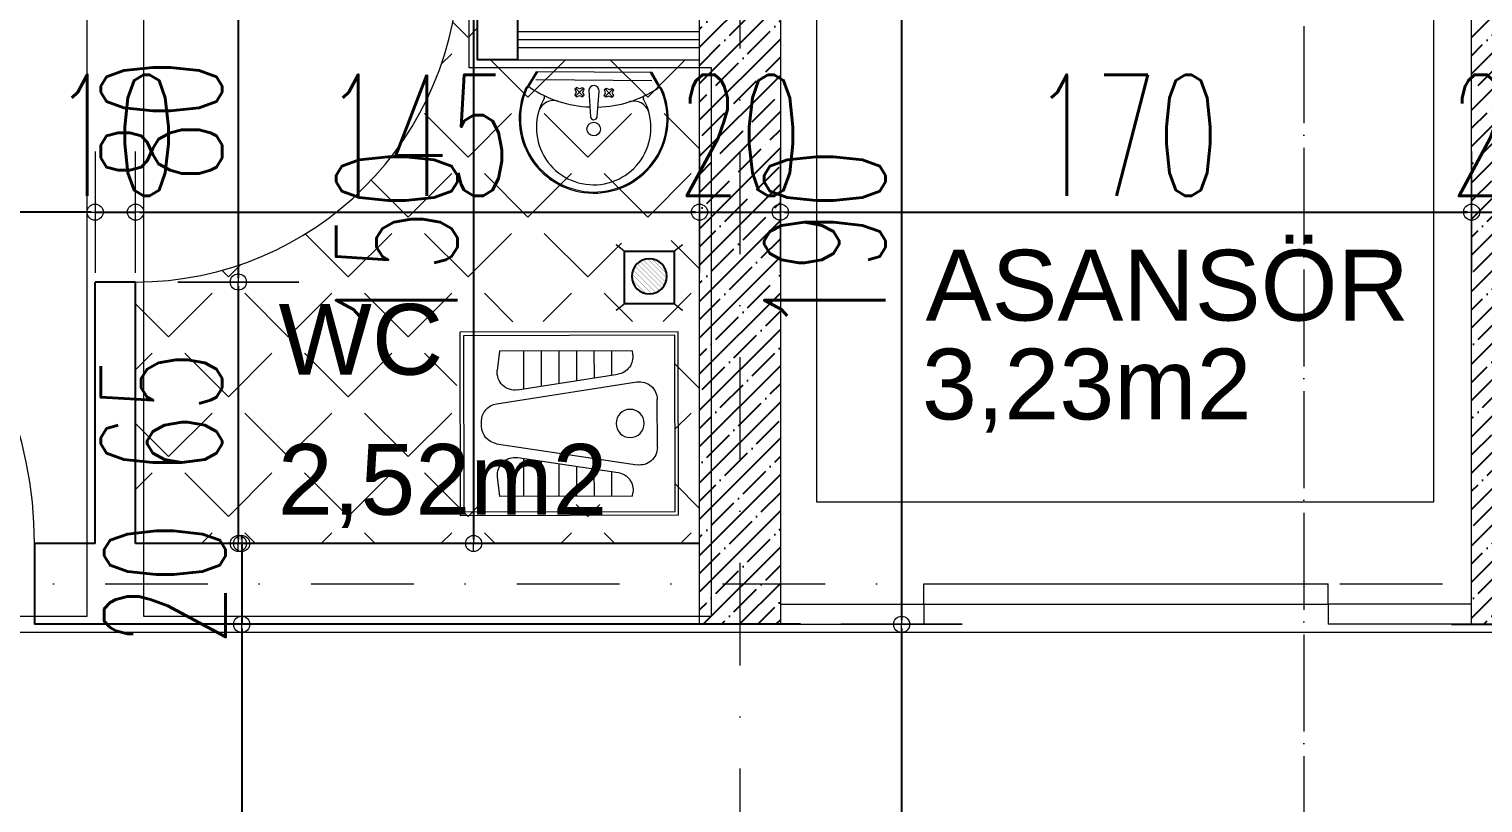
# Model space of a CAD drawing. Header units: millimetres. Extents: x -16104 to 67872, y -88009 to 12107.
# Drawn here: x 29758.6 to 30118.2, y -6313.7 to -6122.3 of the extents above; entities that cross this region are included whole.
import ezdxf

# ---------------------------------------------------------------- set-up
doc = ezdxf.new("R2010")
doc.units = ezdxf.units.MM
for name, pattern in [('ACAD_ISO04W100', [30, 24, -3, 0, -3]), ('ACAD_ISO07W100', [3, 0, -3]), ('DASHDOTX2', [50.8, 25.4, -12.7, 0, -12.7])]:
    doc.linetypes.add(name, pattern=pattern)
doc.layers.get('0').update_dxf_attribs({"color": 241})
for name, color, linetype, lineweight in [('AKS', 1, 'ACAD_ISO07W100', 5), ('akslar', 144, 'Continuous', 20), ('duvar', 123, 'Continuous', 25), ('emsal&kolon', 1, 'Continuous', 5), ('kapı', 3, 'Continuous', 5), ('OLCU', 54, 'Continuous', 13), ('pencere', 5, 'Continuous', 5), ('SıVA', 40, 'Continuous', 9), ('TARAMA', 8, 'Continuous', 15), ('tefriş', 30, 'Continuous', 5), ('ÖLÇÜ', 252, 'Continuous', 20)]:
    doc.layers.add(name, color=color, linetype=linetype, lineweight=lineweight)
doc.styles.add('DIM', font='Txttw.shx', dxfattribs={"width": 0.6})
doc.dimstyles.new('50', dxfattribs={"dimscale": 0, "dimtxt": 30, "dimasz": 1, "dimexe": 0, "dimexo": 2, "dimgap": 4, "dimtad": 1, "dimdec": 0, "dimzin": 0, "dimdsep": 46, "dimtxsty": 'DIM', "dimblk1": 'DOT', "dimblk2": 'DOT', "dimsah": 1, "dimcen": 1.5, "dimdle": 3, "dimse1": 1, "dimse2": 1, "dimclrd": 256, "dimclre": 9, "dimclrt": 256, "dimadec": 0, "dimazin": 0, "dimtfac": 0.24, "dimtdec": 0, "dimtix": 1, "dimtmove": 2, "dimatfit": 3, "dimldrblk": 'DOT', "dimfxl": 0, "dimtolj": 1, "dimtzin": 15, "dimarcsym": 0})

# ---------------------------------------------------------------- blocks, each defined once
blk = doc.blocks.new('DOT')
for p, q in [((0, 15), (0, -15)), ((-2, 0), (0, 0)), ((2, 0), (0, 0))]:
    blk.add_line(p, q)
blk.add_circle((0, 0), 2)
blk = doc.blocks.new('*D7709')
at = {"layer": 'Defpoints', "color": 0, "transparency": 16777216}
for p in [(29810.34, -6104.87), (29810.35, -6184.87), (29810.35, -6184.87)]:
    blk.add_point(p, dxfattribs=at)
at = {"layer": 'OLCU', "lineweight": -2, "transparency": 16777216}
blk.add_line((29810.35, -6105.87), (29810.35, -6183.87), dxfattribs=at)
for p, rotation in [((29810.35, -6104.87), 90), ((29810.35, -6184.87), 270)]:
    blk.add_blockref('DOT', p, dxfattribs=dict(at, rotation=rotation))
at = {"layer": 'OLCU', "transparency": 16777216, "insert": (29791.35, -6144.87), "char_height": 30, "attachment_point": 5, "rotation": 90, "style": 'DIM'}
blk.add_mtext('\\A1;80', dxfattribs=at)
blk = doc.blocks.new('*D8016')
at = {"layer": 'Defpoints', "color": 0, "transparency": 16777216}
for p in [(29784.93, -6184.87), (29784.93, -6249.56), (29810.35, -6249.56)]:
    blk.add_point(p, dxfattribs=at)
at = {"layer": 'OLCU', "lineweight": -2, "transparency": 16777216}
blk.add_line((29810.35, -6185.87), (29810.35, -6248.56), dxfattribs=at)
for p, rotation in [((29810.35, -6184.87), 90), ((29810.35, -6249.56), 270)]:
    blk.add_blockref('DOT', p, dxfattribs=dict(at, rotation=rotation))
at = {"layer": 'OLCU', "transparency": 16777216, "insert": (29791.35, -6217.22), "char_height": 30, "attachment_point": 5, "rotation": 90, "style": 'DIM'}
blk.add_mtext('\\A1;65', dxfattribs=at)
blk = doc.blocks.new('*D7710')
at = {"layer": 'Defpoints', "color": 0, "transparency": 16777216}
for p in [(29811.18, -6249.56), (29811.18, -6269.56), (29811.18, -6269.56)]:
    blk.add_point(p, dxfattribs=at)
at = {"layer": 'OLCU', "lineweight": -2, "transparency": 16777216}
for p, q in [((29811.18, -6248.56), (29811.18, -6247.56)), ((29811.18, -6249.56), (29811.18, -6269.56)), ((29811.18, -6270.56), (29811.18, -6271.56))]:
    blk.add_line(p, q, dxfattribs=at)
for p, rotation in [((29811.18, -6249.56), 270), ((29811.18, -6269.56), 90)]:
    blk.add_blockref('DOT', p, dxfattribs=dict(at, rotation=rotation))
at = {"layer": 'OLCU', "transparency": 16777216, "insert": (29792.18, -6259.56), "char_height": 30, "attachment_point": 5, "rotation": 90, "style": 'DIM'}
blk.add_mtext('\\A1;20', dxfattribs=at)
blk = doc.blocks.new('*D7711')
at = {"layer": 'Defpoints', "color": 0, "transparency": 16777216}
for p in [(29811.18, -6269.56), (29811.18, -6409.56), (29811.18, -6409.56)]:
    blk.add_point(p, dxfattribs=at)
at = {"layer": 'OLCU', "lineweight": -2, "transparency": 16777216}
blk.add_line((29811.18, -6270.56), (29811.18, -6408.56), dxfattribs=at)
for p, rotation in [((29811.18, -6269.56), 90), ((29811.18, -6409.56), 270)]:
    blk.add_blockref('DOT', p, dxfattribs=dict(at, rotation=rotation))
at = {"layer": 'OLCU', "transparency": 16777216, "insert": (29792.18, -6339.56), "char_height": 30, "attachment_point": 5, "rotation": 90, "style": 'DIM'}
blk.add_mtext('\\A1;140', dxfattribs=at)
blk = doc.blocks.new('*D8022')
at = {"layer": 'Defpoints', "color": 0, "transparency": 16777216}
for p in [(29974.43, -6079.87), (29974.43, -6269.56), (29975.27, -6269.56)]:
    blk.add_point(p, dxfattribs=at)
at = {"layer": 'OLCU', "lineweight": -2, "transparency": 16777216}
blk.add_line((29974.43, -6080.87), (29974.43, -6268.56), dxfattribs=at)
for p, rotation in [((29974.43, -6079.87), 90), ((29974.43, -6269.56), 270)]:
    blk.add_blockref('DOT', p, dxfattribs=dict(at, rotation=rotation))
at = {"layer": 'OLCU', "transparency": 16777216, "insert": (29955.43, -6174.72), "char_height": 30, "attachment_point": 5, "rotation": 90, "style": 'DIM'}
blk.add_mtext('\\A1;190', dxfattribs=at)
blk = doc.blocks.new('*D7717')
at = {"layer": 'Defpoints', "color": 0, "transparency": 16777216}
for p in [(29868.55, -6099.87), (29868.55, -6249.56), (29868.55, -6249.56)]:
    blk.add_point(p, dxfattribs=at)
at = {"layer": 'OLCU', "lineweight": -2, "transparency": 16777216}
blk.add_line((29868.55, -6100.87), (29868.55, -6248.56), dxfattribs=at)
for p, rotation in [((29868.55, -6099.87), 90), ((29868.55, -6249.56), 270)]:
    blk.add_blockref('DOT', p, dxfattribs=dict(at, rotation=rotation))
at = {"layer": 'OLCU', "transparency": 16777216, "insert": (29849.55, -6174.72), "char_height": 30, "attachment_point": 5, "rotation": 90, "style": 'DIM'}
blk.add_mtext('\\A1;150', dxfattribs=at)
blk = doc.blocks.new('*D8024')
at = {"layer": 'Defpoints', "color": 0, "transparency": 16777216}
for p in [(29784.93, -6167.58), (29774.93, -6184.87), (29784.93, -6184.87)]:
    blk.add_point(p, dxfattribs=at)
at = {"layer": 'OLCU', "lineweight": -2, "transparency": 16777216}
for p, q in [((29773.93, -6167.58), (29772.93, -6167.58)), ((29774.93, -6167.58), (29784.93, -6167.58)), ((29785.93, -6167.58), (29786.93, -6167.58))]:
    blk.add_line(p, q, dxfattribs=at)
blk.add_blockref('DOT', (29774.93, -6167.58), dxfattribs=at)
at = {"layer": 'OLCU', "lineweight": -2, "transparency": 16777216, "rotation": 180}
blk.add_blockref('DOT', (29784.93, -6167.58), dxfattribs=at)
at = {"layer": 'OLCU', "transparency": 16777216, "insert": (29779.93, -6148.58), "char_height": 30, "attachment_point": 5, "style": 'DIM'}
blk.add_mtext('\\A1;10', dxfattribs=at)
blk = doc.blocks.new('*D7719')
at = {"layer": 'Defpoints', "color": 0, "transparency": 16777216}
for p in [(29644.93, -6167.58), (29644.93, -6184.87), (29774.93, -6184.87)]:
    blk.add_point(p, dxfattribs=at)
at = {"layer": 'OLCU', "lineweight": -2, "transparency": 16777216}
blk.add_line((29773.93, -6167.58), (29645.93, -6167.58), dxfattribs=at)
at = {"layer": 'OLCU', "lineweight": -2, "transparency": 16777216, "rotation": 180}
blk.add_blockref('DOT', (29644.93, -6167.58), dxfattribs=at)
at = {"layer": 'OLCU', "lineweight": -2, "transparency": 16777216}
blk.add_blockref('DOT', (29774.93, -6167.58), dxfattribs=at)
at = {"layer": 'OLCU', "transparency": 16777216, "insert": (29709.93, -6148.58), "char_height": 30, "attachment_point": 5, "style": 'DIM'}
blk.add_mtext('\\A1;130', dxfattribs=at)
blk = doc.blocks.new('*D7726')
at = {"layer": 'Defpoints', "color": 0, "transparency": 16777216}
for p in [(29784.93, -6167.58), (29924.43, -6167.58), (29924.43, -6167.58)]:
    blk.add_point(p, dxfattribs=at)
at = {"layer": 'OLCU', "lineweight": -2, "transparency": 16777216}
blk.add_line((29785.93, -6167.58), (29923.43, -6167.58), dxfattribs=at)
at = {"layer": 'OLCU', "lineweight": -2, "transparency": 16777216, "rotation": 180}
blk.add_blockref('DOT', (29784.93, -6167.58), dxfattribs=at)
at = {"layer": 'OLCU', "lineweight": -2, "transparency": 16777216}
blk.add_blockref('DOT', (29924.43, -6167.58), dxfattribs=at)
at = {"layer": 'OLCU', "transparency": 16777216, "insert": (29854.68, -6148.58), "char_height": 30, "attachment_point": 5, "style": 'DIM'}
blk.add_mtext('\\A1;145', dxfattribs=at)
blk = doc.blocks.new('*D8025')
at = {"layer": 'Defpoints', "color": 0, "transparency": 16777216}
for p in [(29924.43, -6167.58), (29944.43, -6167.58), (29944.43, -6167.58)]:
    blk.add_point(p, dxfattribs=at)
at = {"layer": 'OLCU', "lineweight": -2, "transparency": 16777216}
for p, q in [((29923.43, -6167.58), (29922.43, -6167.58)), ((29924.43, -6167.58), (29944.43, -6167.58)), ((29945.43, -6167.58), (29946.43, -6167.58))]:
    blk.add_line(p, q, dxfattribs=at)
blk.add_blockref('DOT', (29924.43, -6167.58), dxfattribs=at)
at = {"layer": 'OLCU', "lineweight": -2, "transparency": 16777216, "rotation": 180}
blk.add_blockref('DOT', (29944.43, -6167.58), dxfattribs=at)
at = {"layer": 'OLCU', "transparency": 16777216, "insert": (29934.43, -6148.58), "char_height": 30, "attachment_point": 5, "style": 'DIM'}
blk.add_mtext('\\A1;20', dxfattribs=at)
blk = doc.blocks.new('*D7727')
at = {"layer": 'Defpoints', "color": 0, "transparency": 16777216}
for p in [(29944.43, -6167.58), (30115.43, -6167.58), (30115.43, -6167.58)]:
    blk.add_point(p, dxfattribs=at)
at = {"layer": 'OLCU', "lineweight": -2, "transparency": 16777216}
blk.add_line((29945.43, -6167.58), (30114.43, -6167.58), dxfattribs=at)
at = {"layer": 'OLCU', "lineweight": -2, "transparency": 16777216, "rotation": 180}
blk.add_blockref('DOT', (29944.43, -6167.58), dxfattribs=at)
at = {"layer": 'OLCU', "lineweight": -2, "transparency": 16777216}
blk.add_blockref('DOT', (30115.43, -6167.58), dxfattribs=at)
at = {"layer": 'OLCU', "transparency": 16777216, "insert": (30029.93, -6148.58), "char_height": 30, "attachment_point": 5, "style": 'DIM'}
blk.add_mtext('\\A1;170', dxfattribs=at)
blk = doc.blocks.new('*D8026')
at = {"layer": 'Defpoints', "color": 0, "transparency": 16777216}
for p in [(30115.43, -6167.58), (30135.43, -6167.58), (30135.43, -6167.58)]:
    blk.add_point(p, dxfattribs=at)
at = {"layer": 'OLCU', "lineweight": -2, "transparency": 16777216}
for p, q in [((30114.43, -6167.58), (30113.43, -6167.58)), ((30115.43, -6167.58), (30135.43, -6167.58)), ((30136.43, -6167.58), (30137.43, -6167.58))]:
    blk.add_line(p, q, dxfattribs=at)
blk.add_blockref('DOT', (30115.43, -6167.58), dxfattribs=at)
at = {"layer": 'OLCU', "lineweight": -2, "transparency": 16777216, "rotation": 180}
blk.add_blockref('DOT', (30135.43, -6167.58), dxfattribs=at)
at = {"layer": 'OLCU', "transparency": 16777216, "insert": (30125.43, -6148.58), "char_height": 30, "attachment_point": 5, "style": 'DIM'}
blk.add_mtext('\\A1;20', dxfattribs=at)
blk = doc.blocks.new('*D7940')
at = {"layer": 'Defpoints', "color": 0, "transparency": 16777216}
for p in [(29974.43, -6269.56), (29974.43, -6421.56), (29975.27, -6421.56)]:
    blk.add_point(p, dxfattribs=at)
at = {"layer": 'OLCU', "lineweight": -2, "transparency": 16777216}
blk.add_line((29974.43, -6270.56), (29974.43, -6420.56), dxfattribs=at)
for p, rotation in [((29974.43, -6269.56), 90), ((29974.43, -6421.56), 270)]:
    blk.add_blockref('DOT', p, dxfattribs=dict(at, rotation=rotation))
at = {"layer": 'OLCU', "transparency": 16777216, "insert": (29955.43, -6345.56), "char_height": 30, "attachment_point": 5, "rotation": 90, "style": 'DIM'}
blk.add_mtext('\\A1;152', dxfattribs=at)
blk = doc.blocks.new('hela taşı')
for p, q in [((2105.67, 990.71), (2105.67, 1042.71)), ((2105.67, 1042.71), (2167.67, 1042.71)), ((2106.67, 991.71), (2106.67, 1041.71)), ((2106.67, 1041.71), (2166.67, 1041.71)), ((2166.67, 1041.71), (2166.67, 991.71)), ((2167.67, 1042.71), (2167.67, 990.71)), ((2118.79, 1037.37), (2118.63, 1036.38)), ((2118.79, 1037.37), (2156.43, 1037.37)), ((2124.59, 1037.37), (2124.59, 1030.41)), ((2129.59, 1037.37), (2129.59, 1029.65)), ((2134.59, 1037.37), (2134.59, 1028.88)), ((2139.59, 1037.37), (2139.59, 1028.11)), ((2144.59, 1037.37), (2144.59, 1027.35)), ((2149.59, 1037.37), (2149.59, 1026.58)), ((2156.43, 1037.37), (2157.06, 1031.82)), ((2157.33, 1022.36), (2117.42, 1028.48)), ((2151.33, 1026.32), (2122.82, 1030.68)), ((2111.67, 1009.89), (2111.67, 1023.53)), ((2161.57, 1016), (2161.57, 1017.42)), ((2157.33, 1011.06), (2117.42, 1004.95)), ((2151.33, 1007.11), (2122.82, 1002.74)), ((2129.59, 996.05), (2129.59, 1003.77)), ((2134.59, 996.05), (2134.59, 1004.54)), ((2139.59, 996.05), (2139.59, 1005.31)), ((2144.59, 996.05), (2144.59, 1006.07)), ((2149.59, 996.05), (2149.59, 1006.84)), ((2124.59, 996.05), (2124.59, 1003.01)), ((2156.43, 996.05), (2157.06, 1001.61)), ((2118.79, 996.05), (2118.63, 997.04)), ((2118.79, 996.05), (2156.43, 996.05)), ((2166.67, 991.71), (2106.67, 991.71)), ((2167.67, 990.71), (2105.67, 990.71))]:
    blk.add_line(p, q)
blk.add_circle((2119.38, 1016.71), 4)
for centre, start, end in [((2123.58, 1035.63), 171.289, 261.289), ((2116.67, 1023.53), 81.289, 180), ((2152.09, 1031.26), 261.289, 6.4139), ((2156.57, 1017.42), 0, 81.289), ((2156.57, 1016), 278.711, 360), ((2116.67, 1009.89), 180, 278.711), ((2152.09, 1002.16), 353.5861, 98.711), ((2123.58, 997.8), 98.711, 188.711)]:
    blk.add_arc(centre, 5, start, end)
blk = doc.blocks.new('lavabo')
at = {"layer": 'tefriş', "linetype": 'Continuous'}
for p, q in [((-22.77, -4.94), (-19.92, 0)), ((-22.43, -5.14), (-19.46, 0)), ((-19.92, 0), (19.92, 0)), ((19.46, 0), (22.43, -5.14)), ((19.92, 0), (22.77, -4.94)), ((19.92, -2.7), (-19.92, -2.7)), ((-6.25, -5.54), (-6.77, -6.08)), ((-6.77, -6.08), (-6.31, -7.1)), ((-6.31, -7.1), (-6.71, -8.15)), ((-6.71, -8.15), (-6.17, -8.66)), ((-6.51, -5.81), (-3.84, -8.34)), ((-6.44, -8.41), (-3.91, -5.74)), ((-5.2, -5.94), (-6.25, -5.54)), ((-6.17, -8.66), (-5.15, -8.21)), ((-4.18, -5.48), (-5.2, -5.94)), ((-5.15, -8.21), (-4.1, -8.61)), ((-3.64, -6), (-4.18, -5.48)), ((-4.1, -8.61), (-3.58, -8.07)), ((-4.04, -7.04), (-3.64, -6)), ((-3.58, -8.07), (-4.04, -7.04)), ((-1.17, -15.33), (-1.76, -6.54)), ((1.76, -6.26), (1.14, -15.33)), ((3.38, -5.9), (3.91, -5.38)), ((3.81, -6.94), (3.38, -5.9)), ((3.38, -7.98), (3.81, -6.94)), ((3.91, -8.51), (3.38, -7.98)), ((6.25, -8.24), (3.65, -5.64)), ((6.25, -5.64), (3.65, -8.24)), ((3.91, -5.38), (4.95, -5.81)), ((4.95, -8.08), (3.91, -8.51)), ((4.95, -5.81), (5.99, -5.38)), ((5.99, -8.51), (4.95, -8.08)), ((5.99, -5.38), (6.51, -5.9)), ((6.51, -7.98), (5.99, -8.51)), ((6.51, -5.9), (6.08, -6.94)), ((6.08, -6.94), (6.51, -7.98))]:
    blk.add_line(p, q, dxfattribs=at)
at = {"layer": 'tefriş', "linetype": 'Continuous', "extrusion": (0, 0, -1)}
for centre, major_axis, ratio, start_param, end_param in [((-23.47, -4.54), (-0.566, 0.566), 1, 2.879793, 3.399519), ((0, -6.4), (-1.25, -1.25), 1, 0.7034, 3.844992), ((23.47, -4.54), (-0.566, -0.566), 1, 6.025259, 6.544985), ((0, -16), (-18.1, -18.1), 1, 5.497787, 7.48683), ((0, -16), (-17.82, -17.82), 1, 5.497787, 7.48683), ((-22.66, -5.93), (-0.566, -0.566), 1, 1.203644, 1.828723), ((-22.66, -5.93), (-0.283, 0.283), 1, -0.367152, 0.257926), ((-23.47, -4.54), (-0.849, -0.849), 1, 4.45059, 4.970315), ((-22.3, -6.09), (-0.566, -0.566), 1, 1.828723, 2.945097), ((-0.28, 26.67), (-27.35, -27.35), 1, 5.526576, 6.089571), ((0, -19.04), (-13.92, 13.92), 1, 3.926991, 6.023888), ((-13.8, -15.22), (-3.8, -3.8), 1, 1.128011, 2.639725), ((-17.71, -8.76), (-0.566, -0.566), 1, 2.805213, 4.453092), ((0, -16), (-18.1, -18.1), 1, 3.508745, 5.497787), ((0, -16), (-17.82, -17.82), 1, 3.508745, 5.497787), ((0, -19.04), (-13.92, 13.92), 1, 1.830093, 3.926991), ((0.28, 26.67), (-27.35, -27.35), 1, 4.906004, 5.469573), ((13.8, -15.22), (-3.8, -3.8), 1, 2.072664, 3.584378), ((17.71, -8.76), (-0.566, -0.566), 1, 0.259297, 1.907176), ((22.3, -6.09), (-0.566, 0.566), 1, 0.196496, 1.31287), ((23.47, -4.54), (-0.849, 0.849), 1, 4.454463, 4.974188), ((22.66, -5.93), (-0.283, 0.283), 1, 1.31287, 1.937948), ((22.66, -5.93), (-0.566, 0.566), 1, 1.31287, 1.937948), ((-0.01, -19.56), (0, 2.35), 0.991954, 1.570796326779968, 7.853981633959554), ((-0.01, -15.24), (-0.82, 0.82), 1, 2.438193, 5.415789)]:
    blk.add_ellipse(centre, major_axis=major_axis, ratio=ratio, start_param=start_param, end_param=end_param, dxfattribs=at)
blk = doc.blocks.new('A$C412C2498')
at = {"color": 5, "const_width": 0.6}
for points in [[(3.64, 24.29), (0.19, 27)], [(23.8, 24.29), (27.26, 27)], [(3.64, 2.95), (0.19, 0.24)], [(23.8, 2.95), (27.26, 0.24)]]:
    blk.add_lwpolyline(points, dxfattribs=at)
at = {"color": 5}
blk.add_lwpolyline([(23.8, 24.29), (3.64, 24.29), (3.64, 2.95), (23.8, 2.95)], close=True, dxfattribs=at)
at = {"const_width": 0.1}
for points in [[(6.68, 12.23), (14.63, 20.17)], [(6.76, 14.48), (12.37, 20.1)], [(7.15, 10.44), (16.41, 19.71)], [(7.89, 9.07), (17.79, 18.97)], [(8.8, 8), (18.86, 18.06)], [(9.96, 7.09), (19.77, 16.9)], [(11.26, 6.45), (20.41, 15.6)], [(13.03, 6.04), (20.82, 13.83)], [(14.77, 6.07), (20.78, 12.09)], [(17.41, 7.02), (19.84, 9.45)]]:
    blk.add_lwpolyline(points, dxfattribs=at)
blk.add_circle((13.74, 13.11), 7.12)
blk = doc.blocks.new('A$C5E2C1EC0')
at = {"xscale": 0.6105719971092185, "yscale": 0.6105719971092185, "zscale": 0.6105719971092185}
blk.add_blockref('A$C412C2498', (0, 0), dxfattribs=at)

msp = doc.modelspace()

# ---------------------------------------------------------------- hatches: boundary and pattern name
h = msp.add_hatch()
h.set_pattern_fill('ANSI35,_O', color=256)
h.set_pattern_definition([(45, (18012.7763, -17059.605), (-4.490128, 4.490128), []), (45, (18017.2665, -17059.605), (-4.490128, 4.490128), [7.9375, -1.5875, 0, -1.5875])])
h.paths.add_polyline_path([(29934.43, -6259.56), (29924.43, -6259.56), (29924.43, -6269.56), (29934.43, -6269.56)])
h.paths.add_polyline_path([(29944.43, -6259.56), (29934.43, -6259.56), (29934.43, -6269.56), (29944.43, -6269.56)])
h.paths.add_polyline_path([(29944.43, -6079.87), (30115.43, -6079.87), (30115.43, -6259.56), (30125.43, -6259.56), (30125.43, -6059.87), (29934.43, -6059.87), (29934.43, -6259.56), (29944.43, -6259.56)])
h.paths.add_polyline_path([(29934.43, -6059.87), (29924.43, -6059.87), (29924.43, -6259.56), (29934.43, -6259.56)])
h.paths.add_polyline_path([(30135.43, -6259.56), (30125.43, -6259.56), (30125.43, -6269.56), (30135.43, -6269.56)])
h.paths.add_polyline_path([(30125.43, -6259.56), (30115.43, -6259.56), (30115.43, -6269.56), (30125.43, -6269.56)])
h.paths.add_polyline_path([(30135.43, -6079.87), (30135.43, -6059.87), (30125.43, -6059.87), (30125.43, -6259.56), (30135.43, -6259.56)])
h.paths.add_polyline_path([(29932.93, -6203.65), (29932.93, -6145.79), (29977.93, -6145.79), (29977.93, -6203.65)], flags=9)
h.paths.add_polyline_path([(29912.36, -6126.08), (29956.5, -6126.08), (29956.5, -6171.08), (29912.36, -6171.08)], flags=9)
h.paths.add_polyline_path([(30103.36, -6126.08), (30147.5, -6126.08), (30147.5, -6171.08), (30103.36, -6171.08)], flags=9)
h.paths.add_polyline_path([(29877.34, -6085.07), (29947.17, -6083.68), (29946.82, -6065.92), (29876.99, -6067.31)], flags=9)
h.paths.add_polyline_path([(29878.08, -6117.88), (29932.81, -6116.79), (29932.48, -6100.41), (29877.75, -6101.5)], flags=9)
h.paths.add_polyline_path([(30130.59, -6118.3), (30185.33, -6117.21), (30185, -6100.82), (30130.27, -6101.91)], flags=9)
h.paths.add_polyline_path([(30122.9, -6085.05), (30192.74, -6083.67), (30192.38, -6065.9), (30122.55, -6067.29)], flags=9)
at = {"layer": 'TARAMA'}
h = msp.add_hatch(dxfattribs=at)
h.set_pattern_fill('ANGLE,_O', color=256, scale=3, angle=45)
h.set_pattern_definition([(135, (42047.079, -17059.605), (14.817423, 14.817423), [15.24, -5.715]), (45, (42047.079, -17059.605), (14.817423, -14.817423), [15.24, -5.715])])
h.paths.add_polyline_path([(29924.43, -6129.87), (29924.43, -6249.56), (29843.99, -6249.56), (29843.99, -6158.83, 0.187215), (29864.93, -6104.87), (29843.99, -6104.87), (29843.99, -6099.87), (29869.43, -6099.87), (29869.43, -6129.87), (29879.43, -6129.87)])
h.paths.add_polyline_path([(29905.12, -6171.67), (29905.12, -6184.69), (29917.44, -6184.69), (29917.44, -6171.67)], flags=16)
h.paths.add_polyline_path([(29906.94, -6178.31), (29911.7, -6173.55, -0.064205), (29912.78, -6173.8), (29907.2, -6179.39, -0.064205)], flags=0)
h.paths.add_polyline_path([(29864.37, -6194.73), (29864.49, -6240.03), (29918.5, -6239.89), (29918.38, -6194.59)], flags=16)
h.paths.add_polyline_path([(29865.24, -6195.6), (29865.36, -6239.16), (29917.63, -6239.02), (29917.51, -6195.46)], flags=0)
h.paths.add_polyline_path([(29880.13, -6199.34), (29880.16, -6208.74), (29901.93, -6205.34), (29901.91, -6199.28)], flags=0)
h.paths.add_polyline_path([(29880.2, -6225.94), (29880.23, -6235.34), (29902.01, -6235.28), (29901.99, -6229.22)], flags=0)
h.paths.add_polyline_path([(29843.99, -6158.83), (29843.99, -6249.56), (29796.93, -6249.56), (29784.93, -6249.56), (29784.93, -6184.87), (29784.93, -6184.87, 0.210663)])
edge = h.paths.add_edge_path(flags=16)
edge.add_ellipse((29792.59, -6203.89), major_axis=(0.407, 0.407), ratio=1, start_angle=255.3835, end_angle=285.1616)
edge.add_ellipse((29793.59, -6204.47), major_axis=(0.407, 0.407), ratio=1, start_angle=69.3472, end_angle=105.1616)
h.paths.add_polyline_path([(29795.14, -6216.08), (29794.4, -6216.4), (29793.65, -6216.09), (29793.27, -6216.48), (29793.59, -6217.22), (29793.28, -6217.97), (29793.66, -6218.35), (29794.41, -6218.03), (29795.16, -6218.34), (29795.53, -6217.95), (29795.22, -6217.21), (29795.52, -6216.46)], flags=16)
h.paths.add_polyline_path([(29795.26, -6223.35), (29794.52, -6223.69), (29793.76, -6223.4), (29793.4, -6223.79), (29793.73, -6224.53), (29793.45, -6225.29), (29793.84, -6225.65), (29794.57, -6225.32), (29795.33, -6225.61), (29795.7, -6225.21), (29795.36, -6224.48), (29795.65, -6223.72)], flags=16)
h.paths.add_polyline_path([(29843.99, -6099.87), (29843.99, -6104.87), (29784.93, -6104.87), (29784.93, -6099.87)])
h.paths.add_polyline_path([(29956.5, -6126.08), (29912.36, -6126.08), (29912.36, -6171.08), (29956.5, -6171.08)], flags=9)
h.paths.add_polyline_path([(29896.57, -6185.83), (29808.28, -6185.83), (29808.28, -6215.62), (29896.57, -6215.62)], flags=9)
h.paths.add_polyline_path([(29895.14, -6151.12), (29846.92, -6151.12), (29846.92, -6177.97), (29895.14, -6177.97)], flags=24)
h = msp.add_hatch(dxfattribs=at)
h.set_pattern_fill('ANGLE,_O', color=256, scale=3, angle=45)
h.set_pattern_definition([(45, (18012.776, -17059.605), (-14.817423, 14.817423), [15.24, -5.715]), (135, (18012.776, -17059.605), (-14.817423, -14.817423), [15.24, -5.715])])
h.paths.add_polyline_path([(30135.43, -6129.87), (30135.43, -6249.56), (30215.86, -6249.56), (30215.86, -6158.83, -0.187215), (30194.92, -6104.87), (30215.86, -6104.87), (30215.86, -6099.87), (30190.43, -6099.87), (30190.43, -6129.87), (30180.43, -6129.87)])
h.paths.add_polyline_path([(30154.73, -6171.67), (30154.73, -6184.69), (30142.42, -6184.69), (30142.42, -6171.67)], flags=16)
h.paths.add_polyline_path([(30152.93, -6177.87, -1), (30144.24, -6177.87, -1)], flags=0)
h.paths.add_polyline_path([(30195.49, -6194.73), (30195.37, -6240.03), (30141.35, -6239.89), (30141.47, -6194.59)], flags=16)
h.paths.add_polyline_path([(30194.61, -6195.6), (30194.5, -6239.16), (30142.23, -6239.02), (30142.34, -6195.46)], flags=0)
h.paths.add_polyline_path([(30179.72, -6199.34), (30179.7, -6208.74), (30157.93, -6205.34), (30157.94, -6199.28)], flags=0)
h.paths.add_polyline_path([(30179.65, -6225.94), (30179.63, -6235.34), (30157.85, -6235.28), (30157.87, -6229.22)], flags=0)
h.paths.add_polyline_path([(30274.93, -6184.87), (30274.92, -6184.87, -0.210663), (30215.86, -6158.83), (30215.86, -6249.56), (30262.93, -6249.56), (30274.93, -6249.56)])
h.paths.add_polyline_path([(30264.33, -6216.46), (30264.71, -6216.08), (30265.46, -6216.4), (30266.21, -6216.09), (30266.58, -6216.48), (30266.27, -6217.22), (30266.57, -6217.97), (30266.19, -6218.35), (30265.45, -6218.03), (30264.7, -6218.34), (30264.32, -6217.95), (30264.63, -6217.21)], flags=16)
h.paths.add_polyline_path([(30264.6, -6223.35), (30265.33, -6223.69), (30266.09, -6223.4), (30266.46, -6223.79), (30266.12, -6224.53), (30266.41, -6225.29), (30266.02, -6225.65), (30265.28, -6225.32), (30264.52, -6225.61), (30264.16, -6225.21), (30264.49, -6224.48), (30264.21, -6223.72)], flags=16)
h.paths.add_polyline_path([(30215.86, -6099.87), (30215.86, -6104.87), (30274.93, -6104.87), (30274.93, -6099.87)])
h.paths.add_polyline_path([(30103.36, -6126.08), (30147.5, -6126.08), (30147.5, -6171.08), (30103.36, -6171.08)], flags=9)
h.paths.add_polyline_path([(30163.29, -6185.83), (30251.57, -6185.83), (30251.57, -6215.62), (30163.29, -6215.62)], flags=9)
h.paths.add_polyline_path([(30164.72, -6151.12), (30212.93, -6151.12), (30212.93, -6177.97), (30164.72, -6177.97)], flags=24)

# ---------------------------------------------------------------- linework, layer by layer
at = {"layer": 'AKS', "color": 1, "linetype": 'ACAD_ISO04W100'}
msp.add_line((30073.9, -5369.07), (30073.9, -7691.51), dxfattribs=at)
at = {"layer": 'akslar', "linetype": 'DASHDOTX2'}
for p, q in [((29934.43, -5134.56), (29934.43, -7944.06)), ((28504.93, -6259.56), (31554.93, -6259.56))]:
    msp.add_line(p, q, dxfattribs=at)
at = {"layer": 'duvar'}
for p, q in [((29869.43, -6099.87), (29869.43, -6129.87)), ((29879.43, -6119.87), (29879.43, -6129.87)), ((29879.43, -6129.87), (29869.43, -6129.87)), ((29774.93, -6249.56), (29774.93, -6184.87)), ((29784.93, -6184.87), (29774.93, -6184.87)), ((29784.93, -6249.56), (29784.93, -6184.87)), ((29784.93, -6249.56), (29784.93, -6184.87)), ((29784.93, -6249.56), (29784.93, -6184.87)), ((29774.93, -6249.56), (29759.93, -6249.56)), ((29774.93, -6249.56), (29759.93, -6249.56)), ((29759.93, -6249.56), (29759.93, -6269.56)), ((29924.43, -6249.56), (29784.93, -6249.56)), ((29949.43, -6269.56), (29759.93, -6269.56)), ((29949.43, -6269.56), (29759.93, -6269.56)), ((29818.93, -6269.56), (29784.93, -6269.56)), ((29818.93, -6269.56), (29796.93, -6269.56)), ((29929.43, -6269.56), (29828.93, -6269.56)), ((30110.43, -6269.56), (30289.93, -6269.56)), ((30110.43, -6269.56), (30299.93, -6269.56))]:
    msp.add_line(p, q, dxfattribs=at)
at = {"layer": 'emsal&kolon'}
msp.add_lwpolyline([(29944.43, -6269.56), (29924.43, -6269.56), (29924.43, -6059.87), (30135.43, -6059.87), (30135.43, -6079.87), (30135.43, -6269.56), (30115.43, -6269.56), (30115.43, -6079.87), (29944.43, -6079.87), (29944.43, -6269.56)], dxfattribs=at)
at = {"layer": 'kapı'}
for p, q in [((29979.93, -6259.56), (30079.93, -6259.56)), ((29979.93, -6264.56), (29979.93, -6259.56)), ((30079.93, -6264.56), (30079.93, -6259.56)), ((29944.43, -6264.56), (29979.93, -6264.56)), ((29979.93, -6264.56), (29979.93, -6269.56)), ((29979.93, -6264.56), (30079.93, -6264.56)), ((30079.93, -6264.56), (30079.93, -6269.56)), ((30115.43, -6264.56), (30079.93, -6264.56)), ((29949.43, -6269.56), (29979.93, -6269.56)), ((30110.43, -6269.56), (30079.93, -6269.56))]:
    msp.add_line(p, q, dxfattribs=at)
for centre, radius, start, end in [((29784.93, -6104.87), 80, 270, 0), ((29659.93, -6249.56), 100, 0, 90)]:
    msp.add_arc(centre, radius, start, end, dxfattribs=at)
at = {"layer": 'pencere'}
for p, q in [((29879.43, -6122.87), (29924.43, -6122.87)), ((29879.43, -6124.87), (29924.43, -6124.87)), ((29879.43, -6126.87), (29924.43, -6126.87)), ((29879.43, -6129.87), (29924.43, -6129.87))]:
    msp.add_line(p, q, dxfattribs=at)
at = {"layer": 'SıVA'}
for points in [[(29812.93, -5921.87), (29674.93, -5921.87), (29584.93, -5921.87), (29449.93, -5921.87), (29359.93, -5921.87), (29151.93, -5921.87), (29151.93, -6047.87), (29539.93, -6047.87), (29646.93, -6047.87), (29646.93, -6267.56), (29772.93, -6267.56), (29772.93, -6087.87), (29812.93, -6087.87)], [(29786.93, -6101.87), (29786.93, -6184.87), (29786.93, -6267.56), (29927.43, -6267.56), (29927.43, -6131.87), (29867.43, -6131.87), (29867.43, -6101.87)], [(30402.93, -6547.56), (30402.93, -6271.56), (30289.93, -6271.56), (29759.93, -6271.56), (29656.93, -6271.56), (29656.93, -6547.56), (29774.93, -6547.56)]]:
    msp.add_lwpolyline(points, close=True, dxfattribs=at)
at = {"layer": 'ÖLÇÜ'}
msp.add_lwpolyline([(29953.42, -6107.15), (30106.04, -6107.15), (30106.04, -6239.37), (29953.42, -6239.37)], close=True, dxfattribs=at)

# ---------------------------------------------------------------- block references
at = {"ltscale": 50, "xscale": -1, "rotation": 180}
msp.add_blockref('A$C5E2C1EC0', (29903.64, -6175.44), dxfattribs=at)
at = {"layer": 'tefriş', "xscale": -0.7200000000257735, "yscale": 0.720000000030268, "zscale": 0.7200000000000002, "rotation": 359.6165226518136}
msp.add_blockref('lavabo', (29898.34, -6132.94), dxfattribs=at)
at = {"layer": 'tefriş', "lineweight": 25, "xscale": -0.8711999999906481, "yscale": 0.8712000000014086, "zscale": 0.8712000000000001, "rotation": 0.1493192762102069}
msp.add_blockref('hela taşı', (31755.98, -7100.8), dxfattribs=at)

# ---------------------------------------------------------------- texts
at = {"layer": 'emsal&kolon', "char_height": 17.5, "width": 1076.8413}
for s, insert, attachment_point in [('{\\fArial|b0|i0|c162|p34;ASANSÖR}', (30099.91, -6194.65), 9), ('{\\fArial|b0|i0|c162|p34;WC}', (29861.03, -6208.05), 9), ('{\\fArial|b0|i0|c162|p34;3,23m2}', (30060.99, -6222.11), 9), ('{\\fArial|b0|i0|c162|p34;2,52m2}', (29820.13, -6245.7), 7)]:
    msp.add_mtext(s, dxfattribs=dict(at, insert=insert, attachment_point=attachment_point))

# ---------------------------------------------------------------- dimensions: what is measured, and where the dimension line sits
at = {"layer": 'OLCU'}
for base, p1, p2, text, picture, middle in [((29974.43, -6269.56), (29974.43, -6079.87), (29975.27, -6269.56), '190', '*D8022', (29955.43, -6174.72)), ((29868.55, -6249.56), (29868.55, -6099.87), (29868.55, -6249.56), '150', '*D7717', (29849.55, -6174.72)), ((29811.18, -6409.56), (29811.18, -6269.56), (29811.18, -6409.56), '140', '*D7711', (29792.18, -6339.56)), ((29974.43, -6421.56), (29974.43, -6269.56), (29975.27, -6421.56), '152', '*D7940', (29955.43, -6345.56))]:
    dim = msp.add_linear_dim(base=base, p1=p1, p2=p2, angle=90, text=text, dimstyle='50', override={"dimscale": 1}, dxfattribs=at)
    dim.commit()
    dim.dimension.update_dxf_attribs({"geometry": picture, "text_midpoint": middle})
for base, p1, p2, picture, middle in [((29810.35, -6184.87), (29810.34, -6104.87), (29810.35, -6184.87), '*D7709', (29791.35, -6144.87)), ((29810.35, -6249.56), (29784.93, -6184.87), (29784.93, -6249.56), '*D8016', (29791.35, -6217.22)), ((29811.18, -6269.56), (29811.18, -6249.56), (29811.18, -6269.56), '*D7710', (29792.18, -6259.56))]:
    dim = msp.add_linear_dim(base=base, p1=p1, p2=p2, angle=90, dimstyle='50', override={"dimscale": 1}, dxfattribs=at)
    dim.commit()
    dim.dimension.update_dxf_attribs({"geometry": picture, "text_midpoint": middle})
for base, p1, p2, picture, middle in [((29644.93, -6167.58), (29774.93, -6184.87), (29644.93, -6184.87), '*D7719', (29709.93, -6148.58)), ((29784.93, -6167.58), (29774.93, -6184.87), (29784.93, -6184.87), '*D8024', (29779.93, -6148.58)), ((29944.43, -6167.58), (29924.43, -6167.58), (29944.43, -6167.58), '*D8025', (29934.43, -6148.58)), ((30135.43, -6167.58), (30115.43, -6167.58), (30135.43, -6167.58), '*D8026', (30125.43, -6148.58))]:
    dim = msp.add_linear_dim(base=base, p1=p1, p2=p2, dimstyle='50', override={"dimscale": 1}, dxfattribs=at)
    dim.commit()
    dim.dimension.update_dxf_attribs({"geometry": picture, "text_midpoint": middle})
for base, p1, p2, text, picture, middle in [((29924.43, -6167.58), (29784.93, -6167.58), (29924.43, -6167.58), '145', '*D7726', (29854.68, -6148.58)), ((30115.43, -6167.58), (29944.43, -6167.58), (30115.43, -6167.58), '170', '*D7727', (30029.93, -6148.58))]:
    dim = msp.add_linear_dim(base=base, p1=p1, p2=p2, text=text, dimstyle='50', override={"dimscale": 1}, dxfattribs=at)
    dim.commit()
    dim.dimension.update_dxf_attribs({"geometry": picture, "text_midpoint": middle})

doc.saveas('drawing.dxf')
